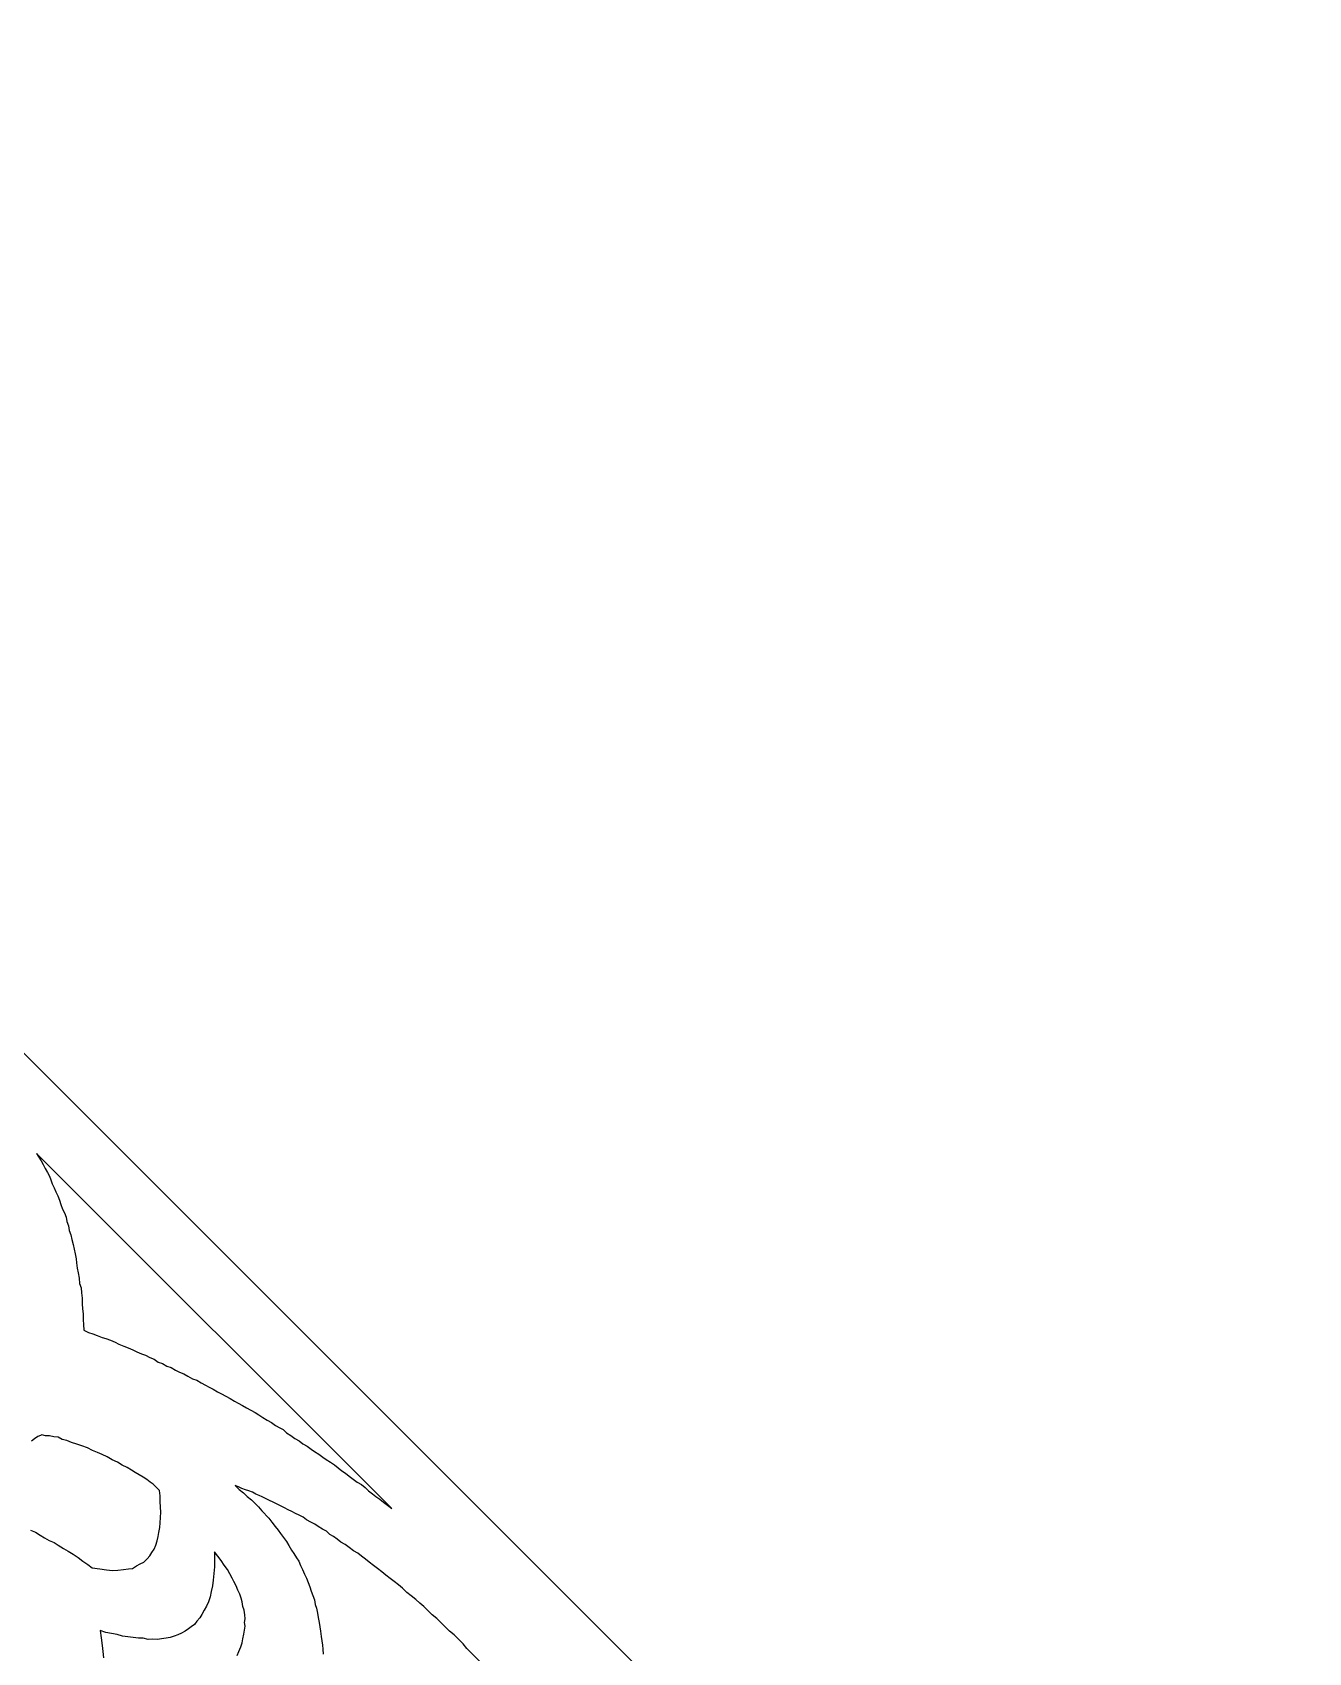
# Model space of a CAD drawing. Extents: x -535 to 535, y -535 to 535.
# Drawn here: x -274.3 to -170.2, y -240.6 to -108.4 of the extents above; entities that cross this region are included whole.
import ezdxf

# ---------------------------------------------------------------- set-up
doc = ezdxf.new("R2010")
doc.units = 0
doc.layers.add('LAYER_1', color=18, linetype='CONTINUOUS')
doc.layers.add('LAYER_2', color=150, linetype='CONTINUOUS')

msp = doc.modelspace()

# ---------------------------------------------------------------- linework, layer by layer
at = {"layer": 'LAYER_1'}
msp.add_lwpolyline([(-269.71, -214.47), (-269.36, -214.6), (-269, -214.73), (-268.61, -214.89), (-268.29, -214.98), (-267.93, -215.11), (-267.54, -215.28), (-267.23, -215.44), (-266.84, -215.61), (-266.48, -215.73), (-266.09, -215.9), (-265.77, -216.06), (-265.38, -216.23), (-265.06, -216.32), (-264.71, -216.52), (-264.35, -216.65), (-264.04, -216.89), (-263.68, -217.02), (-263.33, -217.22), (-262.97, -217.35), (-262.62, -217.55), (-262.3, -217.72), (-261.95, -217.85), (-261.6, -218.05), (-261.24, -218.25), (-260.89, -218.38), (-260.53, -218.58), (-260.18, -218.78), (-259.86, -218.95), (-259.55, -219.11), (-259.19, -219.31), (-258.88, -219.48), (-258.52, -219.68), (-258.17, -219.88), (-257.82, -220.08), (-257.5, -220.25), (-257.15, -220.45), (-256.83, -220.62), (-256.48, -220.82), (-256.13, -221.02), (-255.81, -221.19), (-255.49, -221.43), (-255.14, -221.63), (-254.79, -221.83), (-254.47, -222.07), (-254.12, -222.27), (-253.84, -222.4), (-253.56, -222.68), (-253.21, -222.88), (-252.89, -223.12), (-252.54, -223.32), (-252.23, -223.56), (-251.87, -223.76), (-251.56, -224), (-251.28, -224.2), (-250.93, -224.4), (-250.61, -224.64), (-250.33, -224.85), (-249.98, -225.05), (-249.66, -225.29), (-249.35, -225.53), (-249.04, -225.77), (-248.75, -225.97), (-248.44, -226.21), (-248.13, -226.45), (-247.81, -226.69), (-247.46, -226.89), (-247.14, -227.13), (-246.87, -227.41), (-246.55, -227.64), (-246.27, -227.85), (-245.96, -228.09), (-245.64, -228.33), (-245.33, -228.57), (-244.98, -228.84), (-273.95, -199.87), (-273.78, -200.19), (-273.57, -200.47), (-273.41, -200.79), (-273.24, -201.11), (-273.07, -201.43), (-272.91, -201.74), (-272.78, -202.03), (-272.68, -202.35), (-272.51, -202.67), (-272.39, -203.02), (-272.22, -203.34), (-272.09, -203.69), (-271.96, -204.05), (-271.83, -204.41), (-271.67, -204.72), (-271.54, -205.08), (-271.48, -205.44), (-271.35, -205.79), (-271.3, -206.15), (-271.17, -206.51), (-271.08, -206.9), (-270.98, -207.3), (-270.89, -207.69), (-270.8, -208.08), (-270.71, -208.48), (-270.69, -208.8), (-270.64, -209.23), (-270.55, -209.63), (-270.49, -210.06), (-270.44, -210.49), (-270.31, -210.84), (-270.29, -211.24), (-270.24, -211.67), (-270.22, -212.14), (-270.21, -212.54), (-270.15, -212.97), (-270.14, -213.44), (-270.12, -213.84), (-270.1, -214.3)], close=True, dxfattribs=at)
for points in [[(-274.44, -230.62), (-274.05, -230.78), (-273.66, -231.01), (-273.31, -231.22), (-272.92, -231.45), (-272.53, -231.62), (-272.18, -231.82), (-271.76, -232.09), (-271.37, -232.32), (-270.98, -232.56), (-270.56, -232.83), (-270.18, -233.14), (-269.76, -233.41), (-269.41, -233.68), (-268.8, -233.76), (-268.26, -233.85), (-267.76, -233.9), (-267.32, -233.88), (-266.85, -233.82), (-266.45, -233.77), (-266.12, -233.72), (-265.79, -233.52), (-265.49, -233.36), (-265.19, -233.21), (-264.93, -232.94), (-264.7, -232.71), (-264.55, -232.42), (-264.35, -232.16), (-264.23, -231.83), (-264.11, -231.49), (-264.02, -231.13), (-263.97, -230.8), (-263.91, -230.4), (-263.86, -230), (-263.84, -229.57), (-263.82, -229.13), (-263.84, -228.74), (-263.86, -228.27), (-263.87, -227.8), (-263.92, -227.37), (-264.44, -226.85), (-264.69, -226.68), (-264.97, -226.47), (-265.25, -226.27), (-265.57, -226.1), (-265.92, -225.9), (-266.2, -225.7), (-266.55, -225.5), (-266.98, -225.3), (-267.36, -225.06), (-267.79, -224.86), (-268.18, -224.63), (-268.6, -224.43), (-268.99, -224.27), (-269.38, -224.1), (-269.81, -223.9), (-270.27, -223.74), (-270.66, -223.58), (-271.09, -223.46), (-271.48, -223.29), (-271.87, -223.2), (-272.19, -223.03), (-272.55, -222.98), (-272.91, -222.92), (-273.23, -222.9), (-273.52, -222.84), (-273.63, -222.88), (-273.85, -222.96), (-274.11, -223.16), (-274.37, -223.35)], [(-237.81, -241.3), (-238.85, -240.27), (-239.15, -239.88), (-239.88, -239.15), (-240.27, -238.85), (-241.3, -237.81), (-241.69, -237.5), (-242.35, -236.84), (-242.7, -236.57), (-243.01, -236.26), (-243.39, -235.95), (-243.74, -235.68), (-244.09, -235.33), (-244.44, -235.06), (-244.78, -234.78), (-245.1, -234.54), (-245.45, -234.27), (-245.8, -234), (-246.15, -233.72), (-246.46, -233.48), (-246.81, -233.21), (-247.13, -232.97), (-247.44, -232.73), (-247.76, -232.49), (-248.11, -232.29), (-248.46, -232.02), (-248.77, -231.78), (-249.12, -231.58), (-249.44, -231.34), (-249.72, -231.13), (-250.04, -230.97), (-250.31, -230.69), (-250.63, -230.52), (-250.98, -230.32), (-251.26, -230.12), (-251.58, -229.95), (-251.93, -229.75), (-252.21, -229.55), (-252.53, -229.38), (-252.82, -229.25), (-253.13, -229.08), (-253.42, -228.95), (-253.73, -228.78), (-254.05, -228.62), (-254.34, -228.48), (-254.65, -228.32), (-254.94, -228.18), (-255.22, -228.05), (-255.54, -227.89), (-255.79, -227.79), (-256.07, -227.66), (-256.35, -227.52), (-256.64, -227.39), (-256.92, -227.33), (-257.21, -227.2), (-257.49, -227.07), (-257.74, -226.97), (-257.43, -227.28), (-257.08, -227.56), (-256.77, -227.87), (-256.42, -228.14), (-255.86, -228.7), (-255.59, -229.04), (-255, -229.63), (-254.76, -229.95), (-254.49, -230.3), (-254.25, -230.61), (-254.05, -230.89), (-253.81, -231.21), (-253.57, -231.52), (-253.37, -231.87), (-253.16, -232.23), (-252.96, -232.51), (-252.76, -232.86), (-252.55, -233.14), (-252.43, -233.49), (-252.26, -233.81), (-252.1, -234.2), (-251.93, -234.52), (-251.8, -234.88), (-251.67, -235.23), (-251.54, -235.59), (-251.41, -235.94), (-251.29, -236.3), (-251.23, -236.66), (-251.13, -236.98), (-251.04, -237.37), (-250.99, -237.73), (-250.9, -238.13), (-250.84, -238.48), (-250.78, -238.84), (-250.73, -239.27), (-250.67, -239.63), (-250.62, -239.99), (-250.6, -240.32), (-250.58, -240.71)], [(-257.58, -240.82), (-257.46, -240.49), (-257.3, -240.12), (-257.17, -239.79), (-257.12, -239.46), (-257.04, -239.1), (-256.98, -238.77), (-256.93, -238.44), (-256.99, -238.15), (-256.94, -237.83), (-256.96, -237.5), (-257.02, -237.14), (-257.12, -236.82), (-257.17, -236.46), (-257.27, -236.14), (-257.36, -235.82), (-257.53, -235.5), (-257.66, -235.15), (-257.86, -234.8), (-257.99, -234.51), (-258.19, -234.16), (-258.39, -233.81), (-258.66, -233.46), (-258.9, -233.07), (-259.17, -232.72), (-259.45, -232.37), (-259.44, -232.99), (-259.43, -233.6), (-259.49, -234.15), (-259.55, -234.69), (-259.61, -235.16), (-259.7, -235.6), (-259.79, -236.04), (-259.92, -236.44), (-260.08, -236.81), (-260.27, -237.14), (-260.47, -237.48), (-260.63, -237.77), (-260.89, -238.04), (-261.08, -238.3), (-261.35, -238.49), (-261.57, -238.65), (-261.83, -238.84), (-262.13, -239), (-262.42, -239.15), (-262.72, -239.24), (-263.05, -239.36), (-263.37, -239.41), (-263.77, -239.47), (-264.1, -239.52), (-264.5, -239.5), (-264.86, -239.52), (-265.25, -239.42), (-265.65, -239.41), (-266.08, -239.35), (-266.51, -239.3), (-266.94, -239.25), (-267.37, -239.12), (-267.84, -239.03), (-268.3, -238.95), (-268.77, -238.79), (-268.69, -239.4), (-268.6, -240.01), (-268.55, -240.51), (-268.5, -241.01)]]:
    msp.add_lwpolyline(points, dxfattribs=at)
at = {"layer": 'LAYER_2'}
msp.add_lwpolyline([(-330, 136.69), (-330, -136.69), (-136.69, -330), (136.69, -330), (330, -136.69), (330, 136.69), (136.69, 330), (-136.69, 330)], close=True, dxfattribs=at)

doc.saveas('drawing.dxf')
